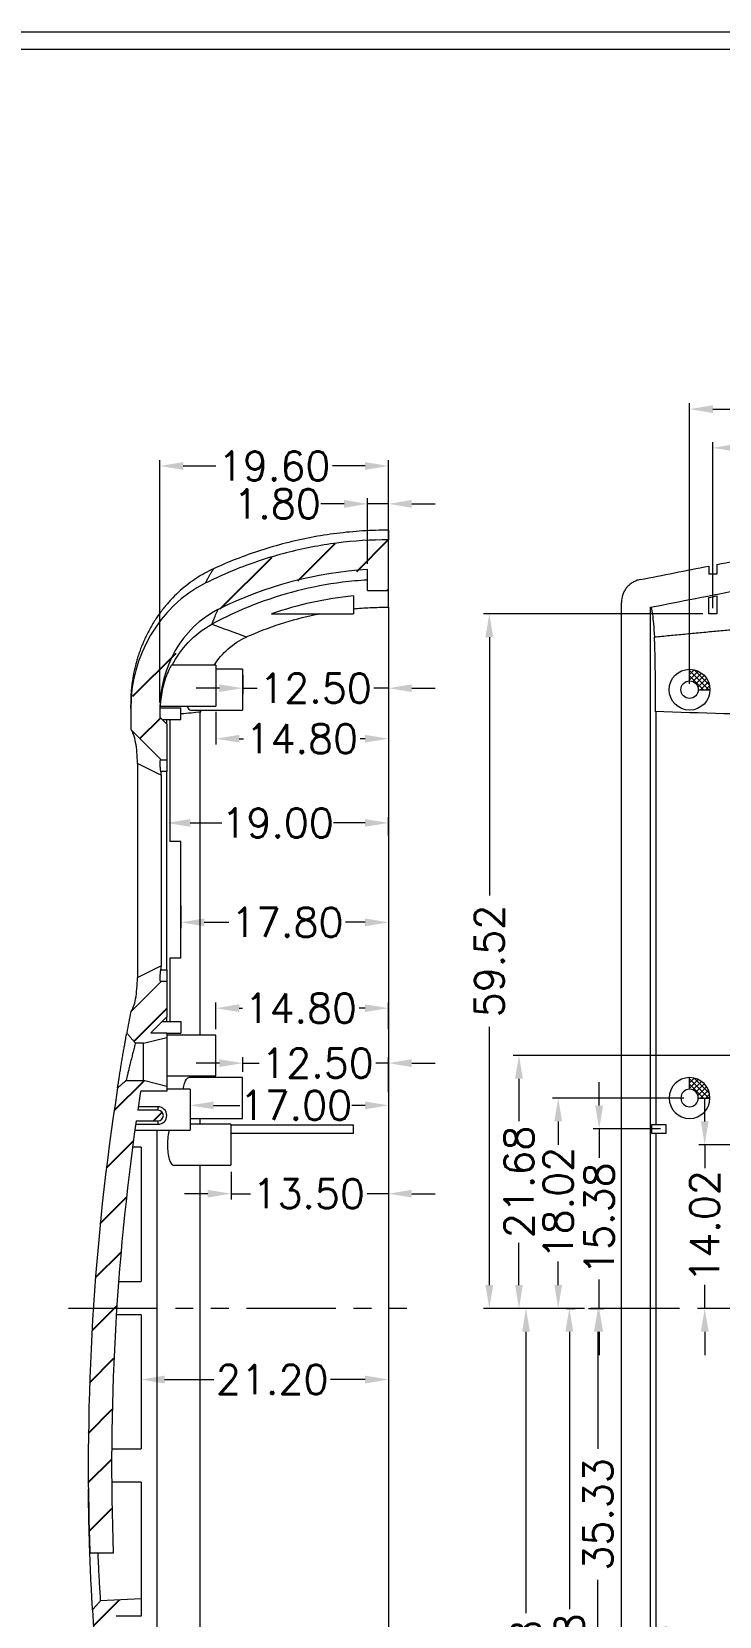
# Model space of a CAD drawing. Header units: millimetres. Extents: x 590 to 905, y 805 to 1028.
# Drawn here: x 736.6 to 795.6, y 891.7 to 1027.6 of the extents above; entities that cross this region are included whole.
import ezdxf

# ---------------------------------------------------------------- set-up
doc = ezdxf.new("R2010")
doc.units = ezdxf.units.MM
doc.header["$LTSCALE"] = 0.5
doc.linetypes.add('PHANTOM', pattern=[2.5, 1.25, -0.25, 0.25, -0.25, 0.25, -0.25])
doc.layers.add('14', color=7, linetype='Continuous')
doc.layers.add('17', color=7, linetype='Continuous')
doc.styles.get("Standard").update_dxf_attribs({"font": 'txt', "bigfont": 'gbcbig.shx'})
doc.dimstyles.new('ISO-25', dxfattribs={"dimtxt": 2.5, "dimasz": 2, "dimexe": 0.5, "dimexo": 0.5, "dimtad": 0, "dimzin": 1, "dimdsep": 46, "dimtxsty": 'Standard', "dimcen": 0, "dimclrd": 4, "dimclre": 4, "dimclrt": 3, "dimadec": 0, "dimazin": 0, "dimtfac": 1, "dimtmove": 0, "dimatfit": 3, "dimfxl": 1.25, "dimlwd": 9, "dimlwe": 9, "dimarcsym": 0})

# ---------------------------------------------------------------- blocks, each defined once
blk = doc.blocks.new('HATCH1')
at = {"color": 200, "linetype": 'Continuous'}
for p, q in [((400.79, 611.46), (404, 614.67)), ((405.84, 612.27), (408.55, 614.97)), ((394.15, 609.07), (398.58, 613.5)), ((408.44, 610.63), (408.56, 610.75)), ((386.66, 601.58), (390.35, 605.27)), ((387.25, 597.94), (389.02, 599.7)), ((386.74, 571.98), (389.56, 574.8)), ((385.04, 566.05), (387.61, 568.61)), ((388.42, 565.18), (389.16, 565.92)), ((384.39, 561.15), (386.7, 563.46)), ((383.86, 556.38), (386.11, 558.63)), ((383.45, 551.73), (385.64, 553.92)), ((383.15, 547.19), (385.28, 549.32)), ((382.95, 542.75), (385.03, 544.83)), ((382.85, 538.41), (384.89, 540.45)), ((382.83, 534.16), (384.83, 536.15)), ((382.91, 529.99), (384.86, 531.94)), ((383.28, 521.88), (385.5, 524.1)), ((384.16, 518.52), (385.49, 519.85)), ((384.86, 506.5), (386.64, 508.27)), ((386.72, 508.35), (387.36, 509)), ((385.16, 502.56), (387.16, 504.56)), ((385.16, 489.84), (387.3, 491.97)), ((386.07, 486.5), (388, 488.44)), ((389.26, 485.45), (391.24, 487.42)), ((392.52, 484.46), (394.63, 486.57)), ((396.04, 483.74), (398.33, 486.03)), ((404.8, 484.02), (406.82, 486.03)), ((407.49, 482.46), (408.56, 483.53))]:
    blk.add_line(p, q, dxfattribs=at)
blk = doc.blocks.new('*D23')
at = {"color": 4, "lineweight": 9}
for p, q in [((765.43, 981.94), (765.43, 987.58)), ((767.23, 981.94), (767.23, 987.58)), ((763.43, 987.08), (761.43, 987.08)), ((767.23, 987.08), (765.43, 987.08)), ((769.23, 987.08), (771.23, 987.08))]:
    blk.add_line(p, q, dxfattribs=at)
for points in [[(763.43, 987.41), (763.43, 986.74), (765.43, 987.08)], [(769.23, 987.41), (769.23, 986.74), (767.23, 987.08)]]:
    blk.add_solid(points, dxfattribs=at)
at = {"layer": 'Defpoints', "color": 0, "lineweight": 9}
for p in [(767.23, 987.08), (765.43, 981.44), (767.23, 981.44)]:
    blk.add_point(p, dxfattribs=at)
at = {"color": 3, "lineweight": 9, "insert": (757.68, 987.08), "char_height": 2.5, "attachment_point": 5}
blk.add_mtext('1.80', dxfattribs=at)
blk = doc.blocks.new('*D24')
at = {"color": 4, "lineweight": 9}
for p, q in [((752.73, 971.28), (750.73, 971.28)), ((754.73, 972.4), (754.73, 970.78)), ((754.73, 971.28), (755.98, 971.28)), ((767.23, 971.28), (765.98, 971.28)), ((767.23, 972.4), (767.23, 970.78)), ((769.23, 971.28), (771.23, 971.28))]:
    blk.add_line(p, q, dxfattribs=at)
for points in [[(752.73, 971.61), (752.73, 970.95), (754.73, 971.28)], [(769.23, 971.61), (769.23, 970.95), (767.23, 971.28)]]:
    blk.add_solid(points, dxfattribs=at)
at = {"layer": 'Defpoints', "color": 0, "lineweight": 9}
for p in [(754.73, 972.9), (767.23, 972.9), (767.23, 971.28)]:
    blk.add_point(p, dxfattribs=at)
at = {"color": 3, "lineweight": 9, "insert": (760.98, 971.28), "char_height": 2.5, "attachment_point": 5}
blk.add_mtext('12.50', dxfattribs=at)
blk = doc.blocks.new('*D25')
at = {"color": 4, "lineweight": 9}
for p, q in [((752.43, 969.25), (752.43, 966.45)), ((767.23, 969.25), (767.23, 966.45)), ((754.43, 966.95), (754.8, 966.95)), ((765.23, 966.95), (764.8, 966.95))]:
    blk.add_line(p, q, dxfattribs=at)
for points in [[(754.43, 967.28), (754.43, 966.62), (752.43, 966.95)], [(765.23, 967.28), (765.23, 966.62), (767.23, 966.95)]]:
    blk.add_solid(points, dxfattribs=at)
at = {"layer": 'Defpoints', "color": 0, "lineweight": 9}
for p in [(752.43, 969.75), (767.23, 969.75), (767.23, 966.95)]:
    blk.add_point(p, dxfattribs=at)
at = {"color": 3, "lineweight": 9, "insert": (759.8, 966.95), "char_height": 2.5, "attachment_point": 5}
blk.add_mtext('14.80', dxfattribs=at)
blk = doc.blocks.new('*D26')
at = {"color": 4, "lineweight": 9}
for p, q in [((749.43, 952.65), (749.43, 950.71)), ((767.23, 952.65), (767.23, 950.71)), ((751.43, 951.21), (753.55, 951.21)), ((765.23, 951.21), (763.55, 951.21))]:
    blk.add_line(p, q, dxfattribs=at)
for points in [[(751.43, 951.54), (751.43, 950.87), (749.43, 951.21)], [(765.23, 951.54), (765.23, 950.87), (767.23, 951.21)]]:
    blk.add_solid(points, dxfattribs=at)
at = {"layer": 'Defpoints', "color": 0, "lineweight": 9}
for p in [(749.43, 953.15), (767.23, 953.15), (767.23, 951.21)]:
    blk.add_point(p, dxfattribs=at)
at = {"color": 3, "lineweight": 9, "insert": (758.55, 951.21), "char_height": 2.5, "attachment_point": 5}
blk.add_mtext('17.80', dxfattribs=at)
blk = doc.blocks.new('*D27')
at = {"color": 4, "lineweight": 9}
for p, q in [((752.43, 942.05), (752.43, 944.35)), ((767.23, 942.05), (767.23, 944.35)), ((754.43, 943.85), (754.71, 943.85)), ((765.23, 943.85), (764.71, 943.85))]:
    blk.add_line(p, q, dxfattribs=at)
for points in [[(754.43, 944.18), (754.43, 943.52), (752.43, 943.85)], [(765.23, 944.18), (765.23, 943.52), (767.23, 943.85)]]:
    blk.add_solid(points, dxfattribs=at)
at = {"layer": 'Defpoints', "color": 0, "lineweight": 9}
for p in [(767.23, 943.85), (752.43, 941.55), (767.23, 941.55)]:
    blk.add_point(p, dxfattribs=at)
at = {"color": 3, "lineweight": 9, "insert": (759.71, 943.85), "char_height": 2.5, "attachment_point": 5}
blk.add_mtext('14.80', dxfattribs=at)
blk = doc.blocks.new('*D28')
at = {"color": 4, "lineweight": 9}
for p, q in [((752.73, 939.14), (750.73, 939.14)), ((754.73, 938.4), (754.73, 939.64)), ((754.73, 939.14), (756.14, 939.14)), ((767.23, 939.14), (766.14, 939.14)), ((767.23, 936.65), (767.23, 939.64)), ((769.23, 939.14), (771.23, 939.14))]:
    blk.add_line(p, q, dxfattribs=at)
for points in [[(752.73, 939.47), (752.73, 938.8), (754.73, 939.14)], [(769.23, 939.47), (769.23, 938.8), (767.23, 939.14)]]:
    blk.add_solid(points, dxfattribs=at)
at = {"layer": 'Defpoints', "color": 0, "lineweight": 9}
for p in [(767.23, 939.14), (754.73, 937.9), (767.23, 936.15)]:
    blk.add_point(p, dxfattribs=at)
at = {"color": 3, "lineweight": 9, "insert": (761.14, 939.14), "char_height": 2.5, "attachment_point": 5}
blk.add_mtext('12.50', dxfattribs=at)
blk = doc.blocks.new('*D29')
at = {"color": 4, "lineweight": 9}
for p, q in [((750.23, 935.52), (750.23, 935.02)), ((752.23, 935.52), (754.49, 935.52)), ((765.23, 935.52), (764.08, 935.52)), ((767.23, 935.52), (767.23, 935.02))]:
    blk.add_line(p, q, dxfattribs=at)
for points in [[(752.23, 935.85), (752.23, 935.19), (750.23, 935.52)], [(765.23, 935.85), (765.23, 935.19), (767.23, 935.52)]]:
    blk.add_solid(points, dxfattribs=at)
at = {"layer": 'Defpoints', "color": 0, "lineweight": 9}
for p in [(750.23, 936.02), (767.23, 936.02), (767.23, 935.52)]:
    blk.add_point(p, dxfattribs=at)
at = {"color": 3, "lineweight": 9, "insert": (759.29, 935.52), "char_height": 2.5, "attachment_point": 5}
blk.add_mtext('17.00', dxfattribs=at)
blk = doc.blocks.new('*D30')
at = {"color": 4, "lineweight": 9}
for p, q in [((753.73, 929.81), (753.73, 927.45)), ((767.23, 929.81), (767.23, 927.45)), ((751.73, 927.95), (749.73, 927.95)), ((753.73, 927.95), (755.39, 927.95)), ((767.23, 927.95), (765.39, 927.95)), ((769.23, 927.95), (771.23, 927.95))]:
    blk.add_line(p, q, dxfattribs=at)
for points in [[(751.73, 928.28), (751.73, 927.62), (753.73, 927.95)], [(769.23, 928.28), (769.23, 927.62), (767.23, 927.95)]]:
    blk.add_solid(points, dxfattribs=at)
at = {"layer": 'Defpoints', "color": 0, "lineweight": 9}
for p in [(753.73, 930.31), (767.23, 930.31), (767.23, 927.95)]:
    blk.add_point(p, dxfattribs=at)
at = {"color": 3, "lineweight": 9, "insert": (760.39, 927.95), "char_height": 2.5, "attachment_point": 5}
blk.add_mtext('13.50', dxfattribs=at)
blk = doc.blocks.new('*D31')
at = {"color": 4, "lineweight": 9}
for p, q in [((767.23, 916.13), (767.23, 911.52)), ((746.03, 914.2), (746.03, 911.52)), ((748.03, 912.02), (752.26, 912.02)), ((765.23, 912.02), (762.26, 912.02))]:
    blk.add_line(p, q, dxfattribs=at)
for points in [[(748.03, 912.35), (748.03, 911.68), (746.03, 912.02)], [(765.23, 912.35), (765.23, 911.68), (767.23, 912.02)]]:
    blk.add_solid(points, dxfattribs=at)
at = {"layer": 'Defpoints', "color": 0, "lineweight": 9}
for p in [(767.23, 916.63), (746.03, 914.7), (767.23, 912.02)]:
    blk.add_point(p, dxfattribs=at)
at = {"color": 3, "lineweight": 9, "insert": (757.26, 912.02), "char_height": 2.5, "attachment_point": 5}
blk.add_mtext('21.20', dxfattribs=at)
blk = doc.blocks.new('*D35')
at = {"color": 4, "lineweight": 9}
for p, q in [((795.04, 978.15), (795.04, 992.38)), ((797.04, 991.88), (825.75, 991.88)), ((864.04, 991.88), (835.34, 991.88)), ((866.04, 978.15), (866.04, 992.38))]:
    blk.add_line(p, q, dxfattribs=at)
for points in [[(797.04, 992.22), (797.04, 991.55), (795.04, 991.88)], [(864.04, 992.22), (864.04, 991.55), (866.04, 991.88)]]:
    blk.add_solid(points, dxfattribs=at)
at = {"layer": 'Defpoints', "color": 0, "lineweight": 9}
for p in [(866.04, 991.88), (795.04, 977.65), (866.04, 977.65)]:
    blk.add_point(p, dxfattribs=at)
at = {"color": 3, "lineweight": 9, "insert": (830.54, 991.88), "char_height": 2.5, "attachment_point": 5}
blk.add_mtext('71.00', dxfattribs=at)
blk = doc.blocks.new('*D36')
at = {"color": 4, "lineweight": 9}
for p, q in [((794.19, 977.65), (775.38, 977.65)), ((775.88, 975.65), (775.88, 953.51)), ((775.88, 920.12), (775.88, 942.26)), ((784.05, 918.12), (775.38, 918.12))]:
    blk.add_line(p, q, dxfattribs=at)
for points in [[(775.54, 975.65), (776.21, 975.65), (775.88, 977.65)], [(775.54, 920.12), (776.21, 920.12), (775.88, 918.12)]]:
    blk.add_solid(points, dxfattribs=at)
at = {"layer": 'Defpoints', "color": 0, "lineweight": 9}
for p in [(794.69, 977.65), (775.88, 918.12), (784.55, 918.12)]:
    blk.add_point(p, dxfattribs=at)
at = {"color": 3, "lineweight": 9, "insert": (775.88, 947.89), "char_height": 2.5, "attachment_point": 5, "rotation": 90}
blk.add_mtext('59.52', dxfattribs=at)
blk = doc.blocks.new('*D37')
at = {"color": 4, "lineweight": 9}
for p, q in [((782.48, 918.12), (783.24, 918.12)), ((782.74, 916.12), (782.74, 892.34)), ((782.74, 858.15), (782.74, 881.93)), ((794.19, 856.15), (782.24, 856.15))]:
    blk.add_line(p, q, dxfattribs=at)
for points in [[(782.4, 916.12), (783.07, 916.12), (782.74, 918.12)], [(782.4, 858.15), (783.07, 858.15), (782.74, 856.15)]]:
    blk.add_solid(points, dxfattribs=at)
at = {"layer": 'Defpoints', "color": 0, "lineweight": 9}
for p in [(781.98, 918.12), (782.74, 856.15), (794.69, 856.15)]:
    blk.add_point(p, dxfattribs=at)
at = {"color": 3, "lineweight": 9, "insert": (782.74, 887.14), "char_height": 2.5, "attachment_point": 5, "rotation": 90}
blk.add_mtext('61.98', dxfattribs=at)
blk = doc.blocks.new('*D38')
at = {"color": 4, "lineweight": 9}
for p, q in [((784.37, 918.12), (785.69, 918.12)), ((785.19, 916.12), (785.19, 906.09)), ((785.19, 884.8), (785.19, 894.84)), ((790.54, 882.8), (784.69, 882.8))]:
    blk.add_line(p, q, dxfattribs=at)
for points in [[(784.85, 916.12), (785.52, 916.12), (785.19, 918.12)], [(784.85, 884.8), (785.52, 884.8), (785.19, 882.8)]]:
    blk.add_solid(points, dxfattribs=at)
at = {"layer": 'Defpoints', "color": 0, "lineweight": 9}
for p in [(783.87, 918.12), (785.19, 918.12), (791.04, 882.8)]:
    blk.add_point(p, dxfattribs=at)
at = {"color": 3, "lineweight": 9, "insert": (785.19, 900.46), "char_height": 2.5, "attachment_point": 5, "rotation": 90}
blk.add_mtext('35.33', dxfattribs=at)
blk = doc.blocks.new('*D39')
at = {"color": 4, "lineweight": 9}
for p, q in [((785.29, 935.5), (785.29, 937.5)), ((790.54, 933.5), (784.79, 933.5)), ((785.29, 933.5), (785.29, 931.02)), ((785.29, 918.12), (785.29, 920.6)), ((785.19, 918.12), (784.79, 918.12)), ((785.29, 916.12), (785.29, 914.12))]:
    blk.add_line(p, q, dxfattribs=at)
for points in [[(784.96, 935.5), (785.63, 935.5), (785.29, 933.5)], [(784.96, 916.12), (785.63, 916.12), (785.29, 918.12)]]:
    blk.add_solid(points, dxfattribs=at)
at = {"layer": 'Defpoints', "color": 0, "lineweight": 9}
for p in [(785.29, 933.5), (791.04, 933.5), (785.69, 918.12)]:
    blk.add_point(p, dxfattribs=at)
at = {"color": 3, "lineweight": 9, "insert": (785.29, 925.81), "char_height": 2.5, "attachment_point": 5, "rotation": 90}
blk.add_mtext('15.38', dxfattribs=at)
blk = doc.blocks.new('*D40')
at = {"color": 4, "lineweight": 9}
for p, q in [((791.04, 883.3), (791.04, 890.81)), ((793.04, 890.31), (825.34, 890.31)), ((868.04, 890.31), (835.75, 890.31)), ((870.04, 882.95), (870.04, 890.81))]:
    blk.add_line(p, q, dxfattribs=at)
for points in [[(793.04, 890.64), (793.04, 889.97), (791.04, 890.31)], [(868.04, 890.64), (868.04, 889.97), (870.04, 890.31)]]:
    blk.add_solid(points, dxfattribs=at)
at = {"layer": 'Defpoints', "color": 0, "lineweight": 9}
for p in [(870.04, 890.31), (791.04, 882.8), (870.04, 882.45)]:
    blk.add_point(p, dxfattribs=at)
at = {"color": 3, "lineweight": 9, "insert": (830.54, 890.31), "char_height": 2.5, "attachment_point": 5}
blk.add_mtext('79.00', dxfattribs=at)
blk = doc.blocks.new('*D134')
at = {"color": 4, "lineweight": 9}
for p, q in [((784.05, 918.12), (778.52, 918.12)), ((779.02, 916.12), (779.02, 892)), ((779.02, 857.05), (779.02, 881.17)), ((826.54, 855.05), (778.52, 855.05))]:
    blk.add_line(p, q, dxfattribs=at)
for points in [[(778.69, 916.12), (779.36, 916.12), (779.02, 918.12)], [(778.69, 857.05), (779.36, 857.05), (779.02, 855.05)]]:
    blk.add_solid(points, dxfattribs=at)
at = {"layer": 'Defpoints', "color": 0, "lineweight": 9}
for p in [(779.02, 918.12), (784.55, 918.12), (827.04, 855.05)]:
    blk.add_point(p, dxfattribs=at)
at = {"color": 3, "lineweight": 9, "insert": (779.02, 886.59), "char_height": 2.5, "attachment_point": 5, "rotation": 90}
blk.add_mtext('63.08', dxfattribs=at)
blk = doc.blocks.new('*D137')
at = {"color": 4, "lineweight": 9}
for p, q in [((794.34, 934.15), (794.34, 936.15)), ((797.04, 932.15), (793.84, 932.15)), ((794.34, 932.15), (794.34, 930.14)), ((794.34, 918.12), (794.34, 920.14)), ((797.04, 918.12), (793.84, 918.12)), ((794.34, 916.12), (794.34, 914.12))]:
    blk.add_line(p, q, dxfattribs=at)
for points in [[(794.01, 934.15), (794.68, 934.15), (794.34, 932.15)], [(794.01, 916.12), (794.68, 916.12), (794.34, 918.12)]]:
    blk.add_solid(points, dxfattribs=at)
at = {"layer": 'Defpoints', "color": 0, "lineweight": 9}
for p in [(797.54, 932.15), (794.34, 918.12), (797.54, 918.12)]:
    blk.add_point(p, dxfattribs=at)
at = {"color": 3, "lineweight": 9, "insert": (794.34, 925.14), "char_height": 2.5, "attachment_point": 5, "rotation": 90}
blk.add_mtext('14.02', dxfattribs=at)
blk = doc.blocks.new('*D139')
at = {"color": 4, "lineweight": 9}
for p, q in [((792.54, 936.15), (781.28, 936.15)), ((781.78, 934.15), (781.78, 932.14)), ((781.78, 920.12), (781.78, 922.14)), ((784.05, 918.12), (781.28, 918.12))]:
    blk.add_line(p, q, dxfattribs=at)
for points in [[(781.45, 934.15), (782.11, 934.15), (781.78, 936.15)], [(781.45, 920.12), (782.11, 920.12), (781.78, 918.12)]]:
    blk.add_solid(points, dxfattribs=at)
at = {"layer": 'Defpoints', "color": 0, "lineweight": 9}
for p in [(793.04, 936.15), (781.78, 918.12), (784.55, 918.12)]:
    blk.add_point(p, dxfattribs=at)
at = {"color": 3, "lineweight": 9, "insert": (781.78, 927.14), "char_height": 2.5, "attachment_point": 5, "rotation": 90}
blk.add_mtext('18.02', dxfattribs=at)
blk = doc.blocks.new('*D140')
at = {"color": 4, "lineweight": 9}
for p, q in [((802.04, 939.8), (777.92, 939.8)), ((778.42, 937.8), (778.42, 934.17)), ((778.42, 920.12), (778.42, 923.75)), ((784.05, 918.12), (777.92, 918.12))]:
    blk.add_line(p, q, dxfattribs=at)
for points in [[(778.08, 937.8), (778.75, 937.8), (778.42, 939.8)], [(778.08, 920.12), (778.75, 920.12), (778.42, 918.12)]]:
    blk.add_solid(points, dxfattribs=at)
at = {"layer": 'Defpoints', "color": 0, "lineweight": 9}
for p in [(802.54, 939.8), (778.42, 918.12), (784.55, 918.12)]:
    blk.add_point(p, dxfattribs=at)
at = {"color": 3, "lineweight": 9, "insert": (778.42, 928.96), "char_height": 2.5, "attachment_point": 5, "rotation": 90}
blk.add_mtext('21.68', dxfattribs=at)
blk = doc.blocks.new('*D145')
at = {"color": 4, "lineweight": 9}
for p, q in [((793.04, 971.65), (793.04, 995.7)), ((868.04, 971.65), (868.04, 995.7)), ((795.04, 995.2), (825.34, 995.2)), ((866.04, 995.2), (835.75, 995.2))]:
    blk.add_line(p, q, dxfattribs=at)
for points in [[(795.04, 995.53), (795.04, 994.86), (793.04, 995.2)], [(866.04, 995.53), (866.04, 994.86), (868.04, 995.2)]]:
    blk.add_solid(points, dxfattribs=at)
at = {"layer": 'Defpoints', "color": 0, "lineweight": 9}
for p in [(868.04, 995.2), (793.04, 971.15), (868.04, 971.15)]:
    blk.add_point(p, dxfattribs=at)
at = {"color": 3, "lineweight": 9, "insert": (830.54, 995.2), "char_height": 2.5, "attachment_point": 5}
blk.add_mtext('75.00', dxfattribs=at)
blk = doc.blocks.new('*D151')
at = {"color": 4, "lineweight": 9}
for p, q in [((748.23, 958.65), (748.23, 960.23)), ((750.23, 959.73), (752.94, 959.73)), ((765.23, 959.73), (762.52, 959.73)), ((767.23, 958.65), (767.23, 960.23))]:
    blk.add_line(p, q, dxfattribs=at)
for points in [[(750.23, 960.06), (750.23, 959.4), (748.23, 959.73)], [(765.23, 960.06), (765.23, 959.4), (767.23, 959.73)]]:
    blk.add_solid(points, dxfattribs=at)
at = {"layer": 'Defpoints', "color": 0, "lineweight": 9}
for p in [(767.23, 959.73), (748.23, 958.15), (767.23, 958.15)]:
    blk.add_point(p, dxfattribs=at)
at = {"color": 3, "lineweight": 9, "insert": (757.73, 959.73), "char_height": 2.5, "attachment_point": 5}
blk.add_mtext('19.00', dxfattribs=at)
blk = doc.blocks.new('*D154')
at = {"color": 4, "lineweight": 9}
for p, q in [((747.63, 970.04), (747.63, 990.83)), ((749.63, 990.33), (752.43, 990.33)), ((765.23, 990.33), (762.43, 990.33)), ((767.23, 985.32), (767.23, 990.83))]:
    blk.add_line(p, q, dxfattribs=at)
for points in [[(749.63, 990.66), (749.63, 989.99), (747.63, 990.33)], [(765.23, 990.66), (765.23, 989.99), (767.23, 990.33)]]:
    blk.add_solid(points, dxfattribs=at)
at = {"layer": 'Defpoints', "color": 0, "lineweight": 9}
for p in [(767.23, 990.33), (767.23, 984.82), (747.63, 969.54)]:
    blk.add_point(p, dxfattribs=at)
at = {"color": 3, "lineweight": 9, "insert": (757.43, 990.33), "char_height": 2.5, "attachment_point": 5}
blk.add_mtext('19.60', dxfattribs=at)

msp = doc.modelspace()

# ---------------------------------------------------------------- hatches: boundary and pattern name
at = {"lineweight": 9}
h = msp.add_hatch(dxfattribs=at)
h.set_pattern_fill('ANSI37', color=6, scale=0.1, angle=90, style=0)
h.set_pattern_definition([(135, (1654.19218, 173.60512), (-0.2245064, -0.2245064), []), (225, (1654.19218, 173.60512), (0.2245064, -0.2245064), [])])
h.paths.add_polyline_path([(793.044, 972.899), (793.044, 971.899, -0.4142136), (793.794, 971.149), (794.794, 971.149, 0.4142136)])
h = msp.add_hatch(dxfattribs=at)
h.set_pattern_fill('ANSI37', color=6, scale=0.1, angle=90, style=0)
h.set_pattern_definition([(135, (1654.19218, 138.60512), (-0.2245064, -0.2245064), []), (225, (1654.19218, 138.60512), (0.2245064, -0.2245064), [])])
h.paths.add_polyline_path([(793.044, 937.899), (793.044, 936.899, -0.4142136), (793.794, 936.149), (794.794, 936.149, 0.4142136)])

# ---------------------------------------------------------------- linework, layer by layer
at = {"color": 7, "linetype": 'Continuous', "lineweight": 9}
for p, q in [((589.873, 1027.552), (904.873, 1027.552)), ((591.373, 1026.052), (903.373, 1026.052))]:
    msp.add_line(p, q, dxfattribs=at)
at = {"color": 6, "lineweight": 9}
for p, q in [((793.044, 971.899), (793.044, 972.899)), ((793.794, 971.149), (794.794, 971.149)), ((793.044, 936.899), (793.044, 937.899)), ((793.794, 936.149), (794.794, 936.149))]:
    msp.add_line(p, q, dxfattribs=at)
at = {"lineweight": 9}
msp.add_line((743.63, 897.149), (741.628, 897.149), dxfattribs=at)
at = {"layer": '14', "color": 7, "linetype": 'Continuous', "lineweight": 9}
for p, q in [((767.229, 984.824), (767.229, 983.997)), ((767.229, 979.649), (767.229, 983.997)), ((765.429, 979.649), (765.429, 981.439)), ((794.694, 981.744), (794.694, 981.044)), ((795.394, 981.044), (794.694, 981.044)), ((795.394, 981.881), (795.394, 981.044)), ((765.429, 979.649), (767.229, 979.649)), ((764.229, 979.189), (764.229, 977.649)), ((767.229, 978.216), (767.229, 855.049)), ((787.194, 854.431), (787.194, 978.628)), ((789.694, 854.909), (789.694, 978.216)), ((794.694, 977.649), (794.694, 979.051)), ((795.394, 979.189), (795.394, 977.649)), ((757.209, 977.649), (764.229, 977.649)), ((795.394, 977.649), (794.694, 977.649)), ((752.429, 973.249), (748.641, 973.249)), ((752.429, 973.249), (752.429, 969.749)), ((754.729, 972.899), (752.429, 972.899)), ((754.729, 972.899), (754.729, 971.149)), ((754.729, 971.149), (754.729, 969.399)), ((745.129, 969.544), (745.129, 967.749)), ((747.629, 969.599), (749.429, 969.599)), ((747.629, 969.544), (747.629, 968.784)), ((747.629, 968.784), (748.229, 968.184)), ((747.66, 969.749), (752.429, 969.749)), ((747.814, 968.599), (749.429, 968.599)), ((748.229, 968.184), (748.229, 968.599)), ((748.478, 968.599), (748.478, 958.149)), ((749.429, 968.599), (749.429, 969.599)), ((750.275, 969.399), (754.729, 969.399)), ((751.072, 941.549), (751.072, 969.267)), ((790.137, 969.264), (790.137, 933.849)), ((745.129, 967.749), (747.729, 965.149)), ((748.229, 968.184), (748.229, 965.149)), ((745.703, 964.824), (745.703, 946.474)), ((747.729, 965.149), (748.229, 965.149)), ((748.229, 965.149), (748.229, 964.149)), ((748.229, 964.149), (747.694, 964.149)), ((747.729, 963.825), (747.729, 947.472)), ((748.229, 947.149), (748.229, 964.149)), ((749.429, 958.149), (748.478, 958.149)), ((749.429, 948.149), (749.429, 958.149)), ((748.478, 948.149), (748.478, 942.699)), ((749.429, 948.149), (748.478, 948.149)), ((747.694, 947.149), (748.229, 947.149)), ((748.229, 947.149), (748.229, 946.149)), ((747.729, 946.149), (745.129, 943.549)), ((748.229, 946.149), (747.729, 946.149)), ((748.229, 946.149), (748.229, 943.113)), ((748.229, 943.113), (746.864, 941.749)), ((747.814, 942.699), (749.429, 942.699)), ((748.229, 942.699), (748.229, 943.113)), ((749.429, 942.699), (749.429, 941.699)), ((746.229, 940.849), (748.229, 941.349)), ((746.864, 941.749), (748.229, 941.749)), ((748.229, 941.749), (748.229, 941.349)), ((748.229, 941.699), (749.429, 941.699)), ((752.429, 941.549), (748.229, 941.549)), ((748.229, 941.349), (748.229, 937.149)), ((752.429, 938.049), (752.429, 941.549)), ((746.229, 940.849), (745.532, 940.849)), ((746.229, 937.649), (746.229, 940.849)), ((744.745, 937.649), (746.229, 937.649)), ((748.229, 937.149), (746.229, 937.649)), ((748.229, 938.049), (752.429, 938.049)), ((754.729, 937.899), (750.123, 937.899)), ((751.072, 937.899), (751.072, 938.049)), ((754.729, 936.149), (754.729, 937.899)), ((748.229, 936.749), (745.986, 936.749)), ((748.229, 937.149), (748.229, 936.749)), ((750.229, 936.899), (748.229, 936.899)), ((750.229, 936.899), (750.229, 935.149)), ((754.729, 934.399), (754.729, 936.149)), ((747.479, 935.099), (745.735, 935.099)), ((747.479, 935.399), (745.78, 935.399)), ((747.479, 935.099), (747.479, 935.399)), ((750.229, 935.149), (750.229, 933.399)), ((745.562, 933.899), (747.479, 933.899)), ((745.604, 934.199), (747.479, 934.199)), ((747.375, 933.399), (750.229, 933.399)), ((747.479, 933.899), (747.479, 934.199)), ((750.229, 934.399), (754.729, 934.399)), ((753.729, 933.899), (750.229, 933.899)), ((751.072, 933.899), (751.072, 934.399)), ((753.729, 933.899), (753.729, 932.149)), ((753.729, 933.849), (764.229, 933.849)), ((753.729, 933.149), (764.229, 933.149)), ((764.229, 933.149), (764.229, 933.849)), ((791.044, 933.849), (789.777, 933.849)), ((789.777, 933.849), (789.777, 933.149)), ((789.777, 933.149), (791.044, 933.149)), ((790.137, 933.149), (790.137, 883.149)), ((791.044, 933.149), (791.044, 933.849)), ((746.029, 931.924), (745.29, 931.924)), ((746.029, 931.924), (746.029, 926.174)), ((753.729, 932.149), (753.729, 930.399)), ((748.772, 930.399), (753.729, 930.399)), ((751.072, 883.149), (751.072, 930.399)), ((746.029, 926.174), (746.029, 920.424)), ((744.094, 920.424), (746.029, 920.424)), ((746.029, 917.574), (743.896, 917.574)), ((746.029, 917.574), (746.029, 911.824)), ((746.029, 911.824), (746.029, 906.074)), ((743.499, 906.074), (746.029, 906.074)), ((746.029, 903.224), (743.499, 903.224)), ((746.029, 903.224), (746.029, 897.474)), ((746.029, 897.474), (746.029, 897.148)), ((746.029, 897.149), (746.029, 893.224)), ((746.029, 893.224), (742.532, 893.04)), ((746.029, 893.224), (746.029, 891.724)), ((746.029, 891.724), (743.896, 891.724))]:
    msp.add_line(p, q, dxfattribs=at)
for radius in [1.75, 0.75]:
    msp.add_circle((793.044, 971.149), radius, dxfattribs=at)
at = {"layer": '14', "color": 7, "linetype": 'Continuous', "lineweight": 9, "extrusion": (0, 0, -1)}
for radius in [1.75, 0.75]:
    msp.add_circle((-793.044, 936.149), radius, dxfattribs=at)
at = {"layer": '14', "color": 7, "linetype": 'Continuous', "lineweight": 9}
for centre, radius, start, end in [((951.494, 904.649), 210, 169.32499, 169.82915), ((951.494, 904.649), 210, 171.13416, 182.04671), ((951.494, 904.649), 208, 171.12224, 171.58198), ((747.479, 934.649), 0.75, 0, 90), ((747.479, 934.649), 0.45, 270, 90), ((747.479, 934.649), 0.75, 270, 0), ((951.494, 904.649), 208, 171.83251, 182.0664), ((951.494, 904.649), 210, 183.37458, 184.50099)]:
    msp.add_arc(centre, radius, start, end, dxfattribs=at)
for points, degree, knots in [([(767.229, 984.823), (766.487, 984.823), (765.005, 984.777), (762.788, 984.567), (760.587, 984.219), (758.409, 983.734), (756.26, 983.112), (754.191, 982.373), (752.858, 981.802), (752.219, 981.505)], 3, [0, 0, 0, 0, 0.1435139, 0.2871068, 0.430853, 0.5748248, 0.7190961, 0.8637352, 1, 1, 1, 1]), ([(767.229, 983.997), (765.751, 983.997), (762.796, 983.81), (758.426, 982.966), (754.662, 981.727), (752.398, 980.711), (751.514, 980.27)], 3, [0, 0, 0, 0, 0.2732893, 0.5465785, 0.8198678, 1, 1, 1, 1]), ([(752.229, 981.514), (751.977, 981.398), (751.478, 981.146), (750.747, 980.706), (750.03, 980.197), (749.368, 979.648), (748.838, 979.141), (748.421, 978.695), (748.116, 978.342), (747.818, 977.97), (747.533, 977.585), (747.271, 977.201), (747.021, 976.805), (746.785, 976.397), (746.564, 975.979), (746.358, 975.554), (746.167, 975.12), (746.012, 974.73), (745.9, 974.425), (745.822, 974.2), (745.75, 973.979), (745.684, 973.762), (745.622, 973.548), (745.562, 973.327), (745.505, 973.1), (745.451, 972.869), (745.402, 972.64), (745.363, 972.44), (745.33, 972.253), (745.301, 972.08), (745.275, 971.906), (745.253, 971.75), (745.236, 971.617), (745.226, 971.538), (745.22, 971.489), (745.216, 971.45), (745.213, 971.421), (745.209, 971.392), (745.205, 971.352), (745.2, 971.301), (745.191, 971.215), (745.181, 971.114), (745.171, 970.997), (745.162, 970.876), (745.155, 970.769), (745.149, 970.67), (745.144, 970.579), (745.14, 970.493), (745.137, 970.415), (745.135, 970.345), (745.133, 970.277), (745.132, 970.216), (745.131, 970.161), (745.13, 970.111), (745.129, 970.061), (745.129, 970.01), (745.129, 969.961), (745.129, 969.928), (745.129, 969.914), (745.129, 969.91)], 3, [0, 0, 0, 0, 0.024972, 0.050517, 0.0767441, 0.1042542, 0.1321249, 0.1458631, 0.1596356, 0.1739786, 0.1897754, 0.207815, 0.2276647, 0.2483145, 0.26864, 0.2875897, 0.3044084, 0.3190998, 0.3261217, 0.3333977, 0.3414087, 0.3506312, 0.3614834, 0.3743158, 0.3914015, 0.4117003, 0.435538, 0.4630149, 0.4857773, 0.5076219, 0.5267725, 0.541555, 0.5475123, 0.549812, 0.5517311, 0.5525992, 0.553445, 0.5543067, 0.5552237, 0.5573546, 0.5600614, 0.5676929, 0.5788161, 0.5938728, 0.6132324, 0.6286969, 0.6463183, 0.6665052, 0.6843649, 0.7055483, 0.7309576, 0.7614906, 0.7902094, 0.8232429, 0.8610546, 0.9041124, 0.9528916, 0.9982619, 1, 1, 1, 1]), ([(752.229, 981.514), (752.218, 981.499), (752.205, 981.478), (752.186, 981.45), (752.162, 981.413), (752.132, 981.367), (752.098, 981.313), (752.059, 981.25), (752.016, 981.179), (751.967, 981.098), (751.914, 981.008), (751.857, 980.908), (751.796, 980.8), (751.73, 980.681), (751.661, 980.552), (751.589, 980.416), (751.539, 980.319), (751.514, 980.27)], 3, [0, 0, 0, 0, 0.168223, 0.2243285, 0.2809655, 0.338135, 0.3958381, 0.4540754, 0.5128476, 0.5721551, 0.6319981, 0.6923768, 0.7532911, 0.8147405, 0.8767247, 0.9392429, 1, 1, 1, 1]), ([(765.428, 980.55), (764.712, 980.51), (763.997, 980.446), (761.969, 980.193), (760.67, 979.944), (756.864, 978.968), (754.416, 978.011), (752.084, 976.757)], 3, [0, 0, 0, 0, 0.1535138, 0.1535138, 0.4356758, 0.4356758, 1, 1, 1, 1]), ([(767.229, 978.216), (767.229, 978.468), (767.229, 978.72), (767.229, 978.972), (767.229, 979.197), (767.229, 979.423), (767.229, 979.649)], 3, [0, 0, 0, 0, 0.5274704, 0.5274704, 0.5274704, 1, 1, 1, 1]), ([(788.809, 980.591), (788.696, 980.568), (788.585, 980.536), (788.372, 980.455), (788.268, 980.405), (788.07, 980.286), (787.977, 980.219), (787.803, 980.07), (787.723, 979.987), (787.576, 979.809), (787.511, 979.714), (787.426, 979.565), (787.4, 979.514), (787.352, 979.41), (787.33, 979.356), (787.233, 979.084), (787.194, 978.859), (787.194, 978.628)], 3, [0, 0, 0, 0, 0.125, 0.125, 0.25, 0.25, 0.375, 0.375, 0.5, 0.5, 0.625, 0.625, 0.6875, 0.6875, 0.75, 0.75, 1, 1, 1, 1]), ([(789.694, 978.216), (790.979, 978.468), (792.263, 978.72), (793.547, 978.972), (794.931, 979.243), (796.315, 979.514), (797.698, 979.786), (799.082, 980.057), (800.466, 980.328), (801.849, 980.6)], 3, [0, 0, 0, 0, 0.3169686, 0.3169686, 0.3169686, 0.6584843, 0.6584843, 0.6584843, 1, 1, 1, 1]), ([(752.076, 976.741), (752.229, 977.142), (752.38, 977.499), (752.553, 977.88), (752.585, 977.95), (752.616, 978.016)], 3, [0, 0, 0, 0, 0.14743079, 0.14743079, 0.18155994, 0.18155994, 0.18155994, 0.18155994]), ([(764.229, 979.189), (763.028, 979.072), (761.843, 978.884), (759.503, 978.37), (758.349, 978.044), (757.209, 977.649)], 3, [0, 0, 0, 0, 0.5, 0.5, 1, 1, 1, 1]), ([(764.227, 978.085), (764.699, 978.129), (765.174, 978.163), (766.175, 978.209), (766.702, 978.219), (767.229, 978.216)], 3, [0, 0, 0, 0, 0.4744794, 0.4744794, 1, 1, 1, 1]), ([(789.694, 978.216), (789.752, 978.228), (789.809, 978.024), (789.92, 977.173), (789.976, 976.523), (790.028, 975.67)], 3, [0, 0, 0, 0, 0.5, 0.5, 1, 1, 1, 1]), ([(748.682, 973.25), (749.054, 973.96), (749.517, 974.615), (750.645, 975.812), (751.334, 976.35), (752.084, 976.758)], 3, [0, 0, 0, 0, 0.4825105, 0.4825105, 1, 1, 1, 1]), ([(755.041, 975.671), (756.004, 976.097), (756.981, 976.47), (758.961, 977.11), (759.964, 977.378), (761.113, 977.62), (761.245, 977.646), (761.377, 977.672)], 3, [0, 0, 0, 0, 0.4695938, 0.4695938, 0.9391876, 0.9391876, 1, 1, 1, 1]), ([(790.026, 975.67), (790.459, 975.713), (791.327, 975.798), (792.632, 975.924), (793.944, 976.048), (795.262, 976.171), (796.585, 976.293), (797.915, 976.413), (799.252, 976.532), (800.594, 976.649), (801.491, 976.727), (801.94, 976.765)], 3, [0, 0, 0, 0, 0.1091617, 0.2188113, 0.3289485, 0.439573, 0.5506848, 0.6622837, 0.7743693, 0.8869414, 1, 1, 1, 1]), ([(790.135, 969.264), (790.135, 970.595), (790.125, 971.907), (790.089, 974.166), (790.062, 975.115), (790.028, 975.656)], 3, [0, 0, 0, 0, 0.5, 0.5, 1, 1, 1, 1]), ([(748.643, 973.248), (748.638, 973.249), (748.635, 973.246), (748.604, 973.219), (748.54, 973.121), (748.298, 972.654), (748.084, 972.12), (747.786, 970.972), (747.708, 970.388), (747.66, 969.856), (747.652, 969.753), (747.657, 969.752)], 3, [0, 0, 0, 0, 0.0255247, 0.0255247, 0.1829535, 0.1829535, 0.4978112, 0.4978112, 0.8126688, 0.8126688, 1, 1, 1, 1]), ([(745.129, 969.544), (745.129, 969.677), (745.129, 969.759), (745.129, 969.816), (745.129, 969.853)], 2, [0, 0, 0, 0.5171889, 0.5171889, 1, 1, 1]), ([(745.703, 964.824), (745.703, 965.476), (745.649, 966.111), (745.455, 967.16), (745.316, 967.561), (745.16, 967.717)], 3, [0, 0, 0, 0, 0.5, 0.5, 1, 1, 1, 1]), ([(747.729, 963.825), (747.669, 963.854), (747.61, 963.884), (747.55, 963.913), (746.934, 964.217), (746.319, 964.52), (745.703, 964.824)], 3, [0, 0, 0, 0, 0.0881335, 0.0881335, 0.0881335, 1, 1, 1, 1]), ([(747.694, 965.149), (747.672, 965.149), (747.656, 965.131), (747.644, 965.095), (747.633, 965.06), (747.626, 965.007), (747.623, 964.94), (747.619, 964.873), (747.62, 964.79), (747.625, 964.699), (747.63, 964.607), (747.639, 964.505), (747.653, 964.4), (747.663, 964.318), (747.677, 964.232), (747.694, 964.149)], 3, [0, 0, 0, 0, 0.2100192, 0.2100192, 0.2100192, 0.4199425, 0.4199425, 0.4199425, 0.6289038, 0.6289038, 0.6289038, 0.8376716, 0.8376716, 0.8376716, 1, 1, 1, 1]), ([(745.703, 946.474), (746.319, 946.777), (746.934, 947.081), (747.55, 947.384), (747.61, 947.414), (747.669, 947.443), (747.729, 947.472)], 3, [0, 0, 0, 0, 0.9118665, 0.9118665, 0.9118665, 1, 1, 1, 1]), ([(747.694, 947.149), (747.672, 947.041), (747.656, 946.93), (747.644, 946.827), (747.633, 946.723), (747.626, 946.624), (747.623, 946.537), (747.619, 946.45), (747.62, 946.374), (747.625, 946.314), (747.63, 946.253), (747.639, 946.208), (747.653, 946.181), (747.663, 946.159), (747.677, 946.149), (747.694, 946.149)], 3, [0, 0, 0, 0, 0.2100192, 0.2100192, 0.2100192, 0.4199425, 0.4199425, 0.4199425, 0.6289038, 0.6289038, 0.6289038, 0.8376716, 0.8376716, 0.8376716, 1, 1, 1, 1]), ([(745.16, 943.58), (745.316, 943.736), (745.455, 944.139), (745.648, 945.185), (745.703, 945.822), (745.703, 946.474)], 3, [0, 0, 0, 0, 0.5, 0.5, 1, 1, 1, 1]), ([(744.355, 939.193), (744.38, 939.345), (744.432, 939.653), (744.509, 940.104), (744.582, 940.529), (744.649, 940.91), (744.705, 941.233), (744.75, 941.483), (744.771, 941.599), (744.778, 941.639), (744.779, 941.644)], 3, [0, 0, 0, 0, 0.1421282, 0.2858161, 0.4294198, 0.5714342, 0.7133579, 0.856779, 0.9999638, 1, 1, 1, 1]), ([(745.532, 940.849), (745.53, 940.84), (745.498, 940.724), (745.422, 940.422), (745.331, 940.077), (745.239, 939.716), (745.156, 939.375), (745.105, 939.167), (745.095, 939.127)], 3, [0, 0, 0, 0, 0.2630357, 0.4969684, 0.6077212, 0.7597303, 0.952874, 1, 1, 1, 1]), ([(744.004, 937.016), (744.003, 937.01), (744.006, 937.029), (744.02, 937.121), (744.049, 937.308), (744.092, 937.576), (744.145, 937.912), (744.209, 938.306), (744.279, 938.737), (744.33, 939.041), (744.355, 939.193)], 3, [0, 0, 0, 0, 0.0790807, 0.2113485, 0.3431506, 0.4739888, 0.6043991, 0.7368667, 0.868968, 1, 1, 1, 1]), ([(745.095, 939.127), (745.056, 938.969), (744.986, 938.675), (744.898, 938.307), (744.827, 938.01), (744.777, 937.787), (744.75, 937.67), (744.746, 937.651), (744.743, 937.647)], 3, [0, 0, 0, 0, 0.2021159, 0.3781125, 0.5280753, 0.7076422, 0.8819612, 1, 1, 1, 1]), ([(749.633, 936.908), (749.66, 937.093), (749.697, 937.261), (749.841, 937.72), (749.981, 937.899), (750.122, 937.899)], 3, [0, 0, 0, 0, 0.3062708, 0.3062708, 1, 1, 1, 1]), ([(747.364, 933.399), (747.378, 921.966), (747.383, 910.532), (747.379, 893.381), (747.376, 887.664), (747.368, 879.765), (747.366, 877.582), (747.363, 875.399)], 3, [0, 0, 0, 0, 0.5913988, 0.5913988, 0.8870983, 0.8870983, 1, 1, 1, 1]), ([(748.431, 933.406), (748.43, 933.401), (748.429, 933.397), (748.339, 933.076), (748.286, 932.616), (748.286, 931.683), (748.339, 931.221), (748.519, 930.579), (748.644, 930.399), (748.772, 930.399)], 3, [0, 0, 0, 0, 0.0009995, 0.0009995, 0.3342077, 0.3342077, 0.6674159, 0.6674159, 1, 1, 1, 1]), ([(741.775, 893.789), (741.763, 894.026), (741.737, 894.55), (741.695, 895.452), (741.655, 896.426), (741.617, 897.439), (741.585, 898.453), (741.558, 899.43), (741.538, 900.336), (741.525, 901.039), (741.517, 901.56), (741.512, 901.937), (741.507, 902.288), (741.505, 902.56), (741.504, 902.651), (741.504, 902.603), (741.506, 902.47), (741.508, 902.214), (741.514, 901.792), (741.523, 901.147), (741.538, 900.362), (741.558, 899.46), (741.584, 898.485), (741.609, 897.7), (741.624, 897.256), (741.628, 897.148)], 3, [0, 0, 0, 0, 0.0489177, 0.0984066, 0.1479554, 0.1969487, 0.2459318, 0.2955095, 0.3450116, 0.3939498, 0.426572, 0.4591642, 0.4922999, 0.5416357, 0.5904335, 0.6230174, 0.6556342, 0.6888593, 0.7384274, 0.7873991, 0.8363095, 0.8858056, 0.9352592, 0.9842294, 1, 1, 1, 1]), ([(742.306, 897.149), (742.312, 897.009), (742.332, 896.536), (742.37, 895.74), (742.413, 894.936), (742.439, 894.494), (742.449, 894.33)], 3, [0.82171415, 0.82171415, 0.82171415, 0.82171415, 0.84537086, 0.90197829, 0.96056349, 1, 1, 1, 1]), ([(741.859, 892.285), (741.858, 892.29), (741.857, 892.316), (741.849, 892.446), (741.834, 892.701), (741.811, 893.123), (741.788, 893.552), (741.775, 893.789)], 3, [0, 0, 0, 0, 0.1607567, 0.3274483, 0.4970199, 0.7498475, 1, 1, 1, 1]), ([(742.449, 894.33), (742.463, 894.107), (742.486, 893.72), (742.513, 893.314), (742.528, 893.088), (742.532, 893.036), (742.532, 893.043)], 3, [0, 0, 0, 0, 0.2735202, 0.5319065, 0.7752166, 1, 1, 1, 1])]:
    msp.add_open_spline(points, degree=degree, knots=knots, dxfattribs=at)
for points, degree in [([(795.394, 981.881), (797.415, 982.278), (799.437, 982.674), (801.458, 983.071)], 3), ([(765.429, 981.439), (760.984, 981.192), (756.622, 980.018), (752.615, 978.016)], 3), ([(788.809, 980.591), (790.771, 980.975), (792.732, 981.36), (794.694, 981.744)], 3), ([(751.513, 980.269), (747.56, 978.297), (745.129, 973.956), (745.129, 969.545)], 3), ([(752.614, 978.015), (749.506, 976.462), (747.629, 973.016), (747.629, 969.545)], 3), ([(752.614, 978.015), (752.612, 978.01), (752.61, 978.005), (752.607, 978)], 3), ([(794.694, 979.051), (794.927, 979.097), (795.16, 979.143), (795.394, 979.189)], 3), ([(755.045, 975.656), (754.057, 976.027), (753.059, 976.397), (752.055, 976.765)], 3), ([(752.292, 973.25), (752.955, 974.285), (753.904, 975.15), (755.047, 975.656)], 3), ([(747.652, 969.599), (747.656, 969.649), (747.659, 969.699), (747.664, 969.749)], 3), ([(749.471, 969.098), (750.027, 969.153), (750.583, 969.208), (751.14, 969.263)], 3), ([(749.981, 969.742), (750.055, 969.52), (750.165, 969.399), (750.275, 969.399)], 3), ([(751.146, 969.267), (751.146, 969.311), (751.147, 969.355), (751.148, 969.399)], 3), ([(801.81, 968.913), (797.951, 969.031), (794.039, 969.149), (790.113, 969.267)], 3), ([(747.694, 964.149), (747.716, 964.042), (747.729, 963.934), (747.729, 963.825)], 3), ([(747.729, 947.472), (747.729, 947.363), (747.716, 947.255), (747.694, 947.149)], 3), ([(744.794, 941.731), (745.533, 940.849)], 1), ([(744.744, 937.649), (744.003, 937.014)], 1), ([(745.491, 933.402), (746.115, 933.401), (746.74, 933.4), (747.364, 933.399)], 3), ([(747.364, 933.399), (747.375, 933.399)], 1), ([(742.532, 893.04), (741.858, 892.287)], 1)]:
    msp.add_open_spline(points, degree=degree, dxfattribs=at)
at = {"layer": '17', "color": 80, "linetype": 'Continuous', "lineweight": 9}
for p, q in [((751.514, 980.27), (751.513, 980.269)), ((752.614, 978.015), (752.615, 978.016)), ((745.129, 969.545), (745.129, 969.544)), ((747.629, 969.544), (747.629, 969.545)), ((744.794, 941.731), (744.794, 941.731)), ((745.533, 940.849), (745.532, 940.849)), ((744.745, 937.649), (744.744, 937.649)), ((744.003, 937.014), (744.003, 937.014))]:
    msp.add_line(p, q, dxfattribs=at)
at = {"layer": '17', "color": 1, "linetype": 'PHANTOM', "lineweight": 9, "ltscale": 12.220669}
for p, q in [((739.792, 918.124), (769.388, 918.124)), ((784.554, 918.124), (876.833, 918.124))]:
    msp.add_line(p, q, dxfattribs=at)

# ---------------------------------------------------------------- block references
at = {"layer": '14', "color": 200, "linetype": 'Continuous', "lineweight": 9}
msp.add_blockref('HATCH1', (358.665, 369.023), dxfattribs=at)

# ---------------------------------------------------------------- dimensions: what is measured, and where the dimension line sits
at = {"lineweight": 9}
for base, p1, p2, picture, middle in [((868.044, 995.196), (793.044, 971.149), (868.044, 971.149), '*D145', (830.544, 995.196)), ((866.044, 991.882), (795.044, 977.649), (866.044, 977.649), '*D35', (830.544, 991.882)), ((767.229, 990.325), (747.629, 969.544), (767.229, 984.823), '*D154', (757.429, 990.325)), ((767.229, 959.729), (748.229, 958.149), (767.229, 958.149), '*D151', (757.729, 959.729))]:
    dim = msp.add_linear_dim(base=base, p1=p1, p2=p2, dimstyle='ISO-25', dxfattribs=at)
    dim.commit()
    dim.dimension.update_dxf_attribs({"geometry": picture, "text_midpoint": middle})
for base, p1, p2, picture, middle in [((767.229, 987.077), (765.429, 981.439), (767.229, 981.439), '*D23', (757.679, 987.077)), ((767.229, 971.28), (754.729, 972.899), (767.229, 972.899), '*D24', (760.979, 971.28)), ((767.229, 966.95), (752.429, 969.749), (767.229, 969.749), '*D25', (759.803, 966.95)), ((767.229, 951.206), (749.429, 953.149), (767.229, 953.149), '*D26', (758.546, 951.206)), ((767.229, 943.849), (752.429, 941.549), (767.229, 941.549), '*D27', (759.714, 943.849)), ((767.229, 939.136), (754.729, 937.899), (767.229, 936.149), '*D28', (761.142, 939.136)), ((767.229, 935.521), (750.229, 936.024), (767.229, 936.024), '*D29', (759.286, 935.521)), ((767.229, 927.949), (753.729, 930.315), (767.229, 930.315), '*D30', (760.393, 927.949)), ((767.229, 912.017), (746.029, 914.699), (767.229, 916.633), '*D31', (757.257, 912.017)), ((870.044, 890.308), (791.044, 882.799), (870.044, 882.449), '*D40', (830.544, 890.308))]:
    dim = msp.add_linear_dim(base=base, p1=p1, p2=p2, dimstyle='ISO-25', dxfattribs=at)
    dim.commit()
    dim.dimension.update_dxf_attribs({"geometry": picture, "text_midpoint": middle, "dimtype": 160})
dim = msp.add_linear_dim(base=(775.875542829, 918.123652731), p1=(794.693527866, 977.648652731), p2=(784.553732153, 918.123652731), angle=90, dimstyle='ISO-25', dxfattribs=at)
dim.commit()
dim.dimension.update_dxf_attribs({"geometry": '*D36', "text_midpoint": (775.875542829, 947.886152731), "dimtype": 160})
for base, p1, p2, picture, middle in [((778.416773684, 918.123652731), (802.543527866, 939.798652731), (784.553732153, 918.123652731), '*D140', (778.416773684, 928.961152731)), ((785.292692622, 933.498652731), (785.686368554, 918.123652731), (791.043527866, 933.498652731), '*D39', (785.292692622, 925.811152731)), ((781.778337589, 918.123652731), (793.043527866, 936.148652731), (784.553732153, 918.123652731), '*D139', (781.778337589, 927.136152731)), ((794.34416308, 918.123652731), (797.543527866, 932.148652731), (797.543527866, 918.123652731), '*D137', (794.34416308, 925.136152731)), ((779.022094219, 918.123652731), (827.043527866, 855.048652731), (784.553732153, 918.123652731), '*D134', (779.022094219, 886.586152731)), ((782.735398911, 856.148652731), (781.976112908, 918.123652731), (794.693527866, 856.148652731), '*D37', (782.735398911, 887.136152731)), ((785.186368554, 918.123652731), (791.043527866, 882.798652731), (783.869546112, 918.123652731), '*D38', (785.186368554, 900.461152731))]:
    dim = msp.add_linear_dim(base=base, p1=p1, p2=p2, angle=90, dimstyle='ISO-25', dxfattribs=at)
    dim.commit()
    dim.dimension.update_dxf_attribs({"geometry": picture, "text_midpoint": middle})

doc.saveas('drawing.dxf')
